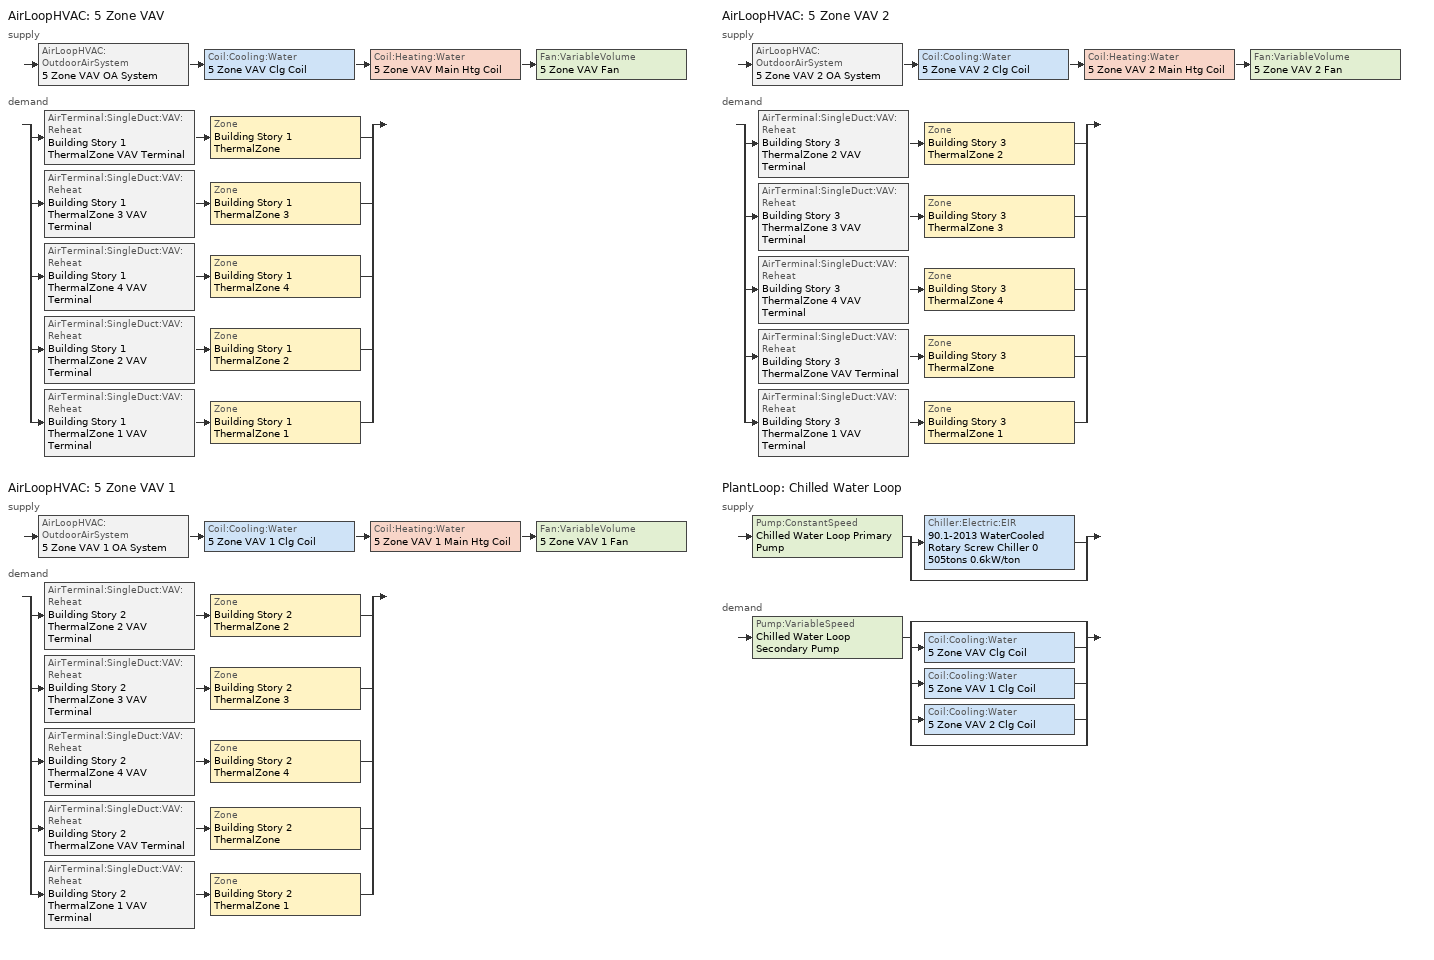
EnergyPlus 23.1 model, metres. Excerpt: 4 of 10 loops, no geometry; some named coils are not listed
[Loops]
AirLoopHVAC '5 Zone VAV'
 supply: AirLoopHVAC:OutdoorAirSystem '5 Zone VAV OA System' > Coil:Cooling:Water '5 Zone VAV Clg Coil' > Coil:Heating:Water '5 Zone VAV Main Htg Coil' > Fan:VariableVolume '5 Zone VAV Fan'
 demand: split
  | AirTerminal:SingleDuct:VAV:Reheat 'Building Story 1 ThermalZone VAV Terminal' > Zone 'Building Story 1 ThermalZone'
  | AirTerminal:SingleDuct:VAV:Reheat 'Building Story 1 ThermalZone 3 VAV Terminal' > Zone 'Building Story 1 ThermalZone 3'
  | AirTerminal:SingleDuct:VAV:Reheat 'Building Story 1 ThermalZone 4 VAV Terminal' > Zone 'Building Story 1 ThermalZone 4'
  | AirTerminal:SingleDuct:VAV:Reheat 'Building Story 1 ThermalZone 2 VAV Terminal' > Zone 'Building Story 1 ThermalZone 2'
  | AirTerminal:SingleDuct:VAV:Reheat 'Building Story 1 ThermalZone 1 VAV Terminal' > Zone 'Building Story 1 ThermalZone 1'
AirLoopHVAC '5 Zone VAV 1'
 supply: AirLoopHVAC:OutdoorAirSystem '5 Zone VAV 1 OA System' > Coil:Cooling:Water '5 Zone VAV 1 Clg Coil' > Coil:Heating:Water '5 Zone VAV 1 Main Htg Coil' > Fan:VariableVolume '5 Zone VAV 1 Fan'
 demand: split
  | AirTerminal:SingleDuct:VAV:Reheat 'Building Story 2 ThermalZone 2 VAV Terminal' > Zone 'Building Story 2 ThermalZone 2'
  | AirTerminal:SingleDuct:VAV:Reheat 'Building Story 2 ThermalZone 3 VAV Terminal' > Zone 'Building Story 2 ThermalZone 3'
  | AirTerminal:SingleDuct:VAV:Reheat 'Building Story 2 ThermalZone 4 VAV Terminal' > Zone 'Building Story 2 ThermalZone 4'
  | AirTerminal:SingleDuct:VAV:Reheat 'Building Story 2 ThermalZone VAV Terminal' > Zone 'Building Story 2 ThermalZone'
  | AirTerminal:SingleDuct:VAV:Reheat 'Building Story 2 ThermalZone 1 VAV Terminal' > Zone 'Building Story 2 ThermalZone 1'
AirLoopHVAC '5 Zone VAV 2'
 supply: AirLoopHVAC:OutdoorAirSystem '5 Zone VAV 2 OA System' > Coil:Cooling:Water '5 Zone VAV 2 Clg Coil' > Coil:Heating:Water '5 Zone VAV 2 Main Htg Coil' > Fan:VariableVolume '5 Zone VAV 2 Fan'
 demand: split
  | AirTerminal:SingleDuct:VAV:Reheat 'Building Story 3 ThermalZone 2 VAV Terminal' > Zone 'Building Story 3 ThermalZone 2'
  | AirTerminal:SingleDuct:VAV:Reheat 'Building Story 3 ThermalZone 3 VAV Terminal' > Zone 'Building Story 3 ThermalZone 3'
  | AirTerminal:SingleDuct:VAV:Reheat 'Building Story 3 ThermalZone 4 VAV Terminal' > Zone 'Building Story 3 ThermalZone 4'
  | AirTerminal:SingleDuct:VAV:Reheat 'Building Story 3 ThermalZone VAV Terminal' > Zone 'Building Story 3 ThermalZone'
  | AirTerminal:SingleDuct:VAV:Reheat 'Building Story 3 ThermalZone 1 VAV Terminal' > Zone 'Building Story 3 ThermalZone 1'
PlantLoop 'Chilled Water Loop'
 supply: Pump:ConstantSpeed 'Chilled Water Loop Primary Pump' > split
  | Chiller:Electric:EIR '90.1-2013 WaterCooled  Rotary Screw Chiller 0 505tons 0.6kW/ton'
  | bypass
 demand: Pump:VariableSpeed 'Chilled Water Loop Secondary Pump' > split
  | bypass
  | Coil:Cooling:Water '5 Zone VAV Clg Coil'
  | Coil:Cooling:Water '5 Zone VAV 1 Clg Coil'
  | Coil:Cooling:Water '5 Zone VAV 2 Clg Coil'
  | bypass
[ZoneControl:Thermostat] Temperature Difference Between Cutout And Setpoint {deltaC}=0
Name | Zone or ZoneList | Control Type Schedule | Control 1
Building Story 1 ThermalZone Thermostat | Building Story 1 ThermalZone | Building Story 1 ThermalZone Thermostat Schedule | Story Ground Blended Space Type Thermostat
Building Story 1 ThermalZone 1 Thermostat | Building Story 1 ThermalZone 1 | Building Story 1 ThermalZone 1 Thermostat Schedule | Story Ground Blended Space Type Thermostat 1
Building Story 1 ThermalZone 2 Thermostat | Building Story 1 ThermalZone 2 | Building Story 1 ThermalZone 2 Thermostat Schedule | Story Ground Blended Space Type Thermostat 2
Building Story 1 ThermalZone 3 Thermostat | Building Story 1 ThermalZone 3 | Building Story 1 ThermalZone 3 Thermostat Schedule | Story Ground Blended Space Type Thermostat 3
Building Story 1 ThermalZone 4 Thermostat | Building Story 1 ThermalZone 4 | Building Story 1 ThermalZone 4 Thermostat Schedule | Story Ground Blended Space Type Thermostat 4
Building Story 2 ThermalZone Thermostat | Building Story 2 ThermalZone | Building Story 2 ThermalZone Thermostat Schedule | Story Mid Blended Space Type Thermostat
Building Story 2 ThermalZone 1 Thermostat | Building Story 2 ThermalZone 1 | Building Story 2 ThermalZone 1 Thermostat Schedule | Story Mid Blended Space Type Thermostat 1
Building Story 2 ThermalZone 2 Thermostat | Building Story 2 ThermalZone 2 | Building Story 2 ThermalZone 2 Thermostat Schedule | Story Mid Blended Space Type Thermostat 2
Building Story 2 ThermalZone 3 Thermostat | Building Story 2 ThermalZone 3 | Building Story 2 ThermalZone 3 Thermostat Schedule | Story Mid Blended Space Type Thermostat 3
Building Story 2 ThermalZone 4 Thermostat | Building Story 2 ThermalZone 4 | Building Story 2 ThermalZone 4 Thermostat Schedule | Story Mid Blended Space Type Thermostat 4
Building Story 3 ThermalZone Thermostat | Building Story 3 ThermalZone | Building Story 3 ThermalZone Thermostat Schedule | Story Top Blended Space Type Thermostat
Building Story 3 ThermalZone 1 Thermostat | Building Story 3 ThermalZone 1 | Building Story 3 ThermalZone 1 Thermostat Schedule | Story Top Blended Space Type Thermostat 1
Building Story 3 ThermalZone 2 Thermostat | Building Story 3 ThermalZone 2 | Building Story 3 ThermalZone 2 Thermostat Schedule | Story Top Blended Space Type Thermostat 2
Building Story 3 ThermalZone 3 Thermostat | Building Story 3 ThermalZone 3 | Building Story 3 ThermalZone 3 Thermostat Schedule | Story Top Blended Space Type Thermostat 3
Building Story 3 ThermalZone 4 Thermostat | Building Story 3 ThermalZone 4 | Building Story 3 ThermalZone 4 Thermostat Schedule | Story Top Blended Space Type Thermostat 4
[ThermostatSetpoint:DualSetpoint]
Name | Heating Setpoint Temperature Schedule | Cooling Setpoint Temperature Schedule
Story Ground Blended Space Type Thermostat; Story Ground Blended Space Type Thermostat 1; Story Ground Blended Space Type Thermostat 2; Story Ground Blended Space Type Thermostat 3; Story Ground Blended Space Type Thermostat 4 | SchoolSecondary HTGSETP_SCH_PSZ_AC | SchoolSecondary CLGSETP_SCH_NO_SETBACK
Story Mid Blended Space Type Thermostat; Story Mid Blended Space Type Thermostat 1; Story Mid Blended Space Type Thermostat 2; Story Mid Blended Space Type Thermostat 3; Story Mid Blended Space Type Thermostat 4 | SchoolSecondary HTGSETP_SCH_YES_OPTIMUM | SchoolSecondary CLGSETP_SCH_NO_SETBACK
Story Top Blended Space Type Thermostat; Story Top Blended Space Type Thermostat 1; Story Top Blended Space Type Thermostat 2; Story Top Blended Space Type Thermostat 3; Story Top Blended Space Type Thermostat 4 | OfficeLarge HTGSETP_SCH_YES_OPTIMUM | OfficeLarge CLGSETP_SCH_NO_SETBACK
[AirTerminal:SingleDuct:VAV:Reheat] Availability Schedule=Always On Discrete; Maximum Air Flow Rate {m3/s}=Autosize; Zone Minimum Air Flow Input Method=Constant; Fixed Minimum Air Flow Rate {m3/s}=0; Maximum Hot Water or Steam Flow Rate {m3/s}=Autosize; Minimum Hot Water or Steam Flow Rate {m3/s}=0; Convergence Tolerance=0.001; Damper Heating Action=ReverseWithLimits; Maximum Flow per Zone Floor Area During Reheat {m3/s-m2}=Autocalculate; Maximum Flow Fraction During Reheat=0.5; Maximum Reheat Air Temperature {C}=40
Name | Constant Minimum Air Flow Fraction | Reheat Coil
Building Story 1 ThermalZone VAV Terminal | 0.713515 | Building Story 1 ThermalZone Reheat Coil
Building Story 1 ThermalZone 1 VAV Terminal | 0.713515 | Building Story 1 ThermalZone 1 Reheat Coil
Building Story 1 ThermalZone 2 VAV Terminal | 0.713515 | Building Story 1 ThermalZone 2 Reheat Coil
Building Story 1 ThermalZone 3 VAV Terminal | 0.713515 | Building Story 1 ThermalZone 3 Reheat Coil
Building Story 1 ThermalZone 4 VAV Terminal | 0.713515 | Building Story 1 ThermalZone 4 Reheat Coil
Building Story 2 ThermalZone VAV Terminal | 0.624021 | Building Story 2 ThermalZone Reheat Coil
Building Story 2 ThermalZone 1 VAV Terminal | 0.624021 | Building Story 2 ThermalZone 1 Reheat Coil
Building Story 2 ThermalZone 2 VAV Terminal | 0.624021 | Building Story 2 ThermalZone 2 Reheat Coil
Building Story 2 ThermalZone 3 VAV Terminal | 0.624021 | Building Story 2 ThermalZone 3 Reheat Coil
Building Story 2 ThermalZone 4 VAV Terminal | 0.624021 | Building Story 2 ThermalZone 4 Reheat Coil
Building Story 3 ThermalZone VAV Terminal | 0.261869 | Building Story 3 ThermalZone Reheat Coil
Building Story 3 ThermalZone 1 VAV Terminal | 0.2 | Building Story 3 ThermalZone 1 Reheat Coil
Building Story 3 ThermalZone 2 VAV Terminal | 0.2 | Building Story 3 ThermalZone 2 Reheat Coil
Building Story 3 ThermalZone 3 VAV Terminal | 0.2 | Building Story 3 ThermalZone 3 Reheat Coil
Building Story 3 ThermalZone 4 VAV Terminal | 0.2 | Building Story 3 ThermalZone 4 Reheat Coil
[Coil:Heating:Water] Availability Schedule=Always On Discrete; U-Factor Times Area Value {W/K}=Autosize; Maximum Water Flow Rate {m3/s}=Autosize; Performance Input Method=UFactorTimesAreaAndDesignWaterFlowRate; Rated Capacity {W}=Autosize; Rated Inlet Water Temperature {C}=82.2222; Rated Inlet Air Temperature {C}=7.22222; Rated Outlet Water Temperature {C}=71.1111; Rated Outlet Air Temperature {C}=12.7778; Rated Ratio for Air and Water Convection=0.5
5 Zone VAV Main Htg Coil; 5 Zone VAV 1 Main Htg Coil; 5 Zone VAV 2 Main Htg Coil
[Zone equipment]
Building Story 1 ThermalZone: Building Story 1 ThermalZone VAV Terminal
Building Story 1 ThermalZone 1: Building Story 1 ThermalZone 1 VAV Terminal
Building Story 1 ThermalZone 2: Building Story 1 ThermalZone 2 VAV Terminal
Building Story 1 ThermalZone 3: Building Story 1 ThermalZone 3 VAV Terminal
Building Story 1 ThermalZone 4: Building Story 1 ThermalZone 4 VAV Terminal
Building Story 2 ThermalZone: Building Story 2 ThermalZone VAV Terminal
Building Story 2 ThermalZone 1: Building Story 2 ThermalZone 1 VAV Terminal
Building Story 2 ThermalZone 2: Building Story 2 ThermalZone 2 VAV Terminal
Building Story 2 ThermalZone 3: Building Story 2 ThermalZone 3 VAV Terminal
Building Story 2 ThermalZone 4: Building Story 2 ThermalZone 4 VAV Terminal
Building Story 3 ThermalZone: Building Story 3 ThermalZone VAV Terminal
Building Story 3 ThermalZone 1: Building Story 3 ThermalZone 1 VAV Terminal
Building Story 3 ThermalZone 2: Building Story 3 ThermalZone 2 VAV Terminal
Building Story 3 ThermalZone 3: Building Story 3 ThermalZone 3 VAV Terminal
Building Story 3 ThermalZone 4: Building Story 3 ThermalZone 4 VAV Terminal
[Sizing:Zone] Zone Cooling Design Supply Air Temperature Input Method=SupplyAirTemperature; Zone Cooling Design Supply Air Temperature {C}=12.7778; Zone Cooling Design Supply Air Temperature Difference {deltaC}=11.11; Zone Heating Design Supply Air Temperature Input Method=SupplyAirTemperature; Zone Heating Design Supply Air Temperature {C}=40; Zone Heating Design Supply Air Temperature Difference {deltaC}=11.11; Zone Cooling Design Supply Air Humidity Ratio {kgWater/kgDryAir}=0.0085; Zone Heating Design Supply Air Humidity Ratio {kgWater/kgDryAir}=0.008; Cooling Design Air Flow Method=DesignDayWithLimit; Cooling Design Air Flow Rate {m3/s}=0; Cooling Minimum Air Flow per Zone Floor Area {m3/s-m2}=0.000762; Cooling Minimum Air Flow {m3/s}=0; Cooling Minimum Air Flow Fraction=0; Heating Design Air Flow Method=DesignDay; Heating Design Air Flow Rate {m3/s}=0; Heating Maximum Air Flow per Zone Floor Area {m3/s-m2}=0.002032; Heating Maximum Air Flow {m3/s}=0.141576; Heating Maximum Air Flow Fraction=0.3; Account for Dedicated Outdoor Air System=No; Zone Load Sizing Method=Sensible Load Only No Latent Load; Zone Latent Cooling Design Supply Air Humidity Ratio Input Method=HumidityRatioDifference; Zone Cooling Design Supply Air Humidity Ratio Difference {kgWater/kgDryAir}=0.005; Zone Latent Heating Design Supply Air Humidity Ratio Input Method=HumidityRatioDifference; Zone Humidification Design Supply Air Humidity Ratio Difference {kgWater/kgDryAir}=0.005
Name | Design Specification Outdoor Air Object | Design Specification Zone Air Distribution Object
Building Story 1 ThermalZone | Building Story 1 ThermalZone DSOA Space List | Building Story 1 ThermalZone Design Spec Zone Air Dist
Building Story 1 ThermalZone 1 | Building Story 1 ThermalZone 1 DSOA Space List | Building Story 1 ThermalZone 1 Design Spec Zone Air Dist
Building Story 1 ThermalZone 2 | Building Story 1 ThermalZone 2 DSOA Space List | Building Story 1 ThermalZone 2 Design Spec Zone Air Dist
Building Story 1 ThermalZone 3 | Building Story 1 ThermalZone 3 DSOA Space List | Building Story 1 ThermalZone 3 Design Spec Zone Air Dist
Building Story 1 ThermalZone 4 | Building Story 1 ThermalZone 4 DSOA Space List | Building Story 1 ThermalZone 4 Design Spec Zone Air Dist
Building Story 2 ThermalZone | Building Story 2 ThermalZone DSOA Space List | Building Story 2 ThermalZone Design Spec Zone Air Dist
Building Story 2 ThermalZone 1 | Building Story 2 ThermalZone 1 DSOA Space List | Building Story 2 ThermalZone 1 Design Spec Zone Air Dist
Building Story 2 ThermalZone 2 | Building Story 2 ThermalZone 2 DSOA Space List | Building Story 2 ThermalZone 2 Design Spec Zone Air Dist
Building Story 2 ThermalZone 3 | Building Story 2 ThermalZone 3 DSOA Space List | Building Story 2 ThermalZone 3 Design Spec Zone Air Dist
Building Story 2 ThermalZone 4 | Building Story 2 ThermalZone 4 DSOA Space List | Building Story 2 ThermalZone 4 Design Spec Zone Air Dist
Building Story 3 ThermalZone | Building Story 3 ThermalZone DSOA Space List | Building Story 3 ThermalZone Design Spec Zone Air Dist
Building Story 3 ThermalZone 1 | Building Story 3 ThermalZone 1 DSOA Space List | Building Story 3 ThermalZone 1 Design Spec Zone Air Dist
Building Story 3 ThermalZone 2 | Building Story 3 ThermalZone 2 DSOA Space List | Building Story 3 ThermalZone 2 Design Spec Zone Air Dist
Building Story 3 ThermalZone 3 | Building Story 3 ThermalZone 3 DSOA Space List | Building Story 3 ThermalZone 3 Design Spec Zone Air Dist
Building Story 3 ThermalZone 4 | Building Story 3 ThermalZone 4 DSOA Space List | Building Story 3 ThermalZone 4 Design Spec Zone Air Dist
[DesignSpecification:ZoneAirDistribution] Minimum Zone Ventilation Efficiency=0.6
Building Story 1 ThermalZone Design Spec Zone Air Dist; Building Story 1 ThermalZone 1 Design Spec Zone Air Dist; Building Story 1 ThermalZone 2 Design Spec Zone Air Dist; Building Story 1 ThermalZone 3 Design Spec Zone Air Dist; Building Story 1 ThermalZone 4 Design Spec Zone Air Dist; Building Story 2 ThermalZone Design Spec Zone Air Dist; Building Story 2 ThermalZone 1 Design Spec Zone Air Dist; Building Story 2 ThermalZone 2 Design Spec Zone Air Dist; Building Story 2 ThermalZone 3 Design Spec Zone Air Dist; Building Story 2 ThermalZone 4 Design Spec Zone Air Dist; Building Story 3 ThermalZone Design Spec Zone Air Dist; Building Story 3 ThermalZone 1 Design Spec Zone Air Dist; Building Story 3 ThermalZone 2 Design Spec Zone Air Dist; Building Story 3 ThermalZone 3 Design Spec Zone Air Dist; Building Story 3 ThermalZone 4 Design Spec Zone Air Dist
[Controller:MechanicalVentilation] Demand Controlled Ventilation=No; System Outdoor Air Method=ZoneSum
Name | Availability Schedule | Zone or ZoneList 1 | Design Specification Outdoor Air Object Name 1 | Design Specification Zone Air Distribution Object Name 1 | Zone or ZoneList 2 | Design Specification Outdoor Air Object Name 2 | Design Specification Zone Air Distribution Object Name 2 | Zone or ZoneList 3 | Design Specification Outdoor Air Object Name 3 | Design Specification Zone Air Distribution Object Name 3 | Zone or ZoneList 4 | Design Specification Outdoor Air Object Name 4 | Design Specification Zone Air Distribution Object Name 4 | Zone or ZoneList 5 | Design Specification Outdoor Air Object Name 5 | Design Specification Zone Air Distribution Object Name 5
5 Zone VAV Vent Controller | 5 Zone VAV Occ Sch | Building Story 1 ThermalZone | Blended OA | Building Story 1 ThermalZone Design Spec Zone Air Dist | Building Story 1 ThermalZone 1 | Blended OA | Building Story 1 ThermalZone 1 Design Spec Zone Air Dist | Building Story 1 ThermalZone 2 | Blended OA | Building Story 1 ThermalZone 2 Design Spec Zone Air Dist | Building Story 1 ThermalZone 3 | Blended OA | Building Story 1 ThermalZone 3 Design Spec Zone Air Dist | Building Story 1 ThermalZone 4 | Blended OA | Building Story 1 ThermalZone 4 Design Spec Zone Air Dist
5 Zone VAV 1 Vent Controller | 5 Zone VAV 1 Occ Sch | Building Story 2 ThermalZone | Blended OA 1 | Building Story 2 ThermalZone Design Spec Zone Air Dist | Building Story 2 ThermalZone 1 | Blended OA 1 | Building Story 2 ThermalZone 1 Design Spec Zone Air Dist | Building Story 2 ThermalZone 2 | Blended OA 1 | Building Story 2 ThermalZone 2 Design Spec Zone Air Dist | Building Story 2 ThermalZone 3 | Blended OA 1 | Building Story 2 ThermalZone 3 Design Spec Zone Air Dist | Building Story 2 ThermalZone 4 | Blended OA 1 | Building Story 2 ThermalZone 4 Design Spec Zone Air Dist
5 Zone VAV 2 Vent Controller | 5 Zone VAV 2 Occ Sch | Building Story 3 ThermalZone | Blended OA 2 | Building Story 3 ThermalZone Design Spec Zone Air Dist | Building Story 3 ThermalZone 1 | Blended OA 2 | Building Story 3 ThermalZone 1 Design Spec Zone Air Dist | Building Story 3 ThermalZone 2 | Blended OA 2 | Building Story 3 ThermalZone 2 Design Spec Zone Air Dist | Building Story 3 ThermalZone 3 | Blended OA 2 | Building Story 3 ThermalZone 3 Design Spec Zone Air Dist | Building Story 3 ThermalZone 4 | Blended OA 2 | Building Story 3 ThermalZone 4 Design Spec Zone Air Dist
[DesignSpecification:OutdoorAir] Outdoor Air Method=Sum; Outdoor Air Flow per Zone {m3/s}=0; Outdoor Air Flow Air Changes per Hour {1/hr}=0
Name | Outdoor Air Flow per Person {m3/s-person} | Outdoor Air Flow per Zone Floor Area {m3/s-m2}
Blended OA | 0.00236393 | 0.000791069
Blended OA 1 | 0.00449757 | 0.000474846
Blended OA 2 | 0 | 0.0004318
[DesignSpecification:OutdoorAir:SpaceList]
Name | Space 1 | Space 1 Design Specification Outdoor Air Object
Building Story 1 ThermalZone DSOA Space List | Building Story 1 Space | Blended OA
Building Story 1 ThermalZone 1 DSOA Space List | Building Story 1 Space 1 | Blended OA
Building Story 1 ThermalZone 2 DSOA Space List | Building Story 1 Space 2 | Blended OA
Building Story 1 ThermalZone 3 DSOA Space List | Building Story 1 Space 3 | Blended OA
Building Story 1 ThermalZone 4 DSOA Space List | Building Story 1 Space 4 | Blended OA
Building Story 2 ThermalZone DSOA Space List | Building Story 2 Space | Blended OA 1
Building Story 2 ThermalZone 1 DSOA Space List | Building Story 2 Space 1 | Blended OA 1
Building Story 2 ThermalZone 2 DSOA Space List | Building Story 2 Space 2 | Blended OA 1
Building Story 2 ThermalZone 3 DSOA Space List | Building Story 2 Space 3 | Blended OA 1
Building Story 2 ThermalZone 4 DSOA Space List | Building Story 2 Space 4 | Blended OA 1
Building Story 3 ThermalZone DSOA Space List | Building Story 3 Space | Blended OA 2
Building Story 3 ThermalZone 1 DSOA Space List | Building Story 3 Space 1 | Blended OA 2
Building Story 3 ThermalZone 2 DSOA Space List | Building Story 3 Space 2 | Blended OA 2
Building Story 3 ThermalZone 3 DSOA Space List | Building Story 3 Space 3 | Blended OA 2
Building Story 3 ThermalZone 4 DSOA Space List | Building Story 3 Space 4 | Blended OA 2
[AirLoopHVAC] Design Supply Air Flow Rate {m3/s}=AutoSize; Design Return Air Flow Fraction of Supply Air Flow=1
5 Zone VAV; 5 Zone VAV 1; 5 Zone VAV 2
[Sizing:System] Type of Load to Size On=Sensible; Central Heating Maximum System Air Flow Ratio=0.3; Preheat Design Temperature {C}=7.22222; Preheat Design Humidity Ratio {kgWater/kgDryAir}=0.008; Precool Design Temperature {C}=12.7778; Precool Design Humidity Ratio {kgWater/kgDryAir}=0.008; Central Cooling Design Supply Air Temperature {C}=12.7778; Central Heating Design Supply Air Temperature {C}=12.7778; Type of Zone Sum to Use=Coincident; 100% Outdoor Air in Cooling=No; 100% Outdoor Air in Heating=No; Central Cooling Design Supply Air Humidity Ratio {kgWater/kgDryAir}=0.0085; Central Heating Design Supply Air Humidity Ratio {kgWater/kgDryAir}=0.008; Cooling Supply Air Flow Rate Method=DesignDay; Cooling Supply Air Flow Rate {m3/s}=0; Cooling Supply Air Flow Rate Per Floor Area {m3/s-m2}=0.00996765; Cooling Fraction of Autosized Cooling Supply Air Flow Rate=1; Cooling Supply Air Flow Rate Per Unit Cooling Capacity {m3/s-W}=3.94755e-05; Heating Supply Air Flow Rate Method=DesignDay; Heating Supply Air Flow Rate {m3/s}=0; Heating Supply Air Flow Rate Per Floor Area {m3/s-m2}=0.00996765; Heating Fraction of Autosized Heating Supply Air Flow Rate=1; Heating Fraction of Autosized Cooling Supply Air Flow Rate=1; Heating Supply Air Flow Rate Per Unit Heating Capacity {m3/s-W}=3.15882e-05; System Outdoor Air Method=ZoneSum; Zone Maximum Outdoor Air Fraction=1; Cooling Design Capacity Method=CoolingDesignCapacity; Cooling Design Capacity {W}=Autosize; Cooling Design Capacity Per Floor Area {W/m2}=234.7; Fraction of Autosized Cooling Design Capacity=1; Heating Design Capacity Method=HeatingDesignCapacity; Heating Design Capacity {W}=Autosize; Heating Design Capacity Per Floor Area {W/m2}=157; Fraction of Autosized Heating Design Capacity=1; Central Cooling Capacity Control Method=OnOff; Occupant Diversity=Autosize
Name | Design Outdoor Air Flow Rate {m3/s}
5 Zone VAV | 19.9428
5 Zone VAV 1 | 15.925
5 Zone VAV 2 | 5.12404
[Controller:WaterCoil] Control Variable=Temperature; Actuator Variable=Flow; Maximum Actuated Flow {m3/s}=Autosize; Minimum Actuated Flow {m3/s}=0
Name | Action | Controller Convergence Tolerance {deltaC}
5 Zone VAV Clg Coil Controller; 5 Zone VAV 1 Clg Coil Controller; 5 Zone VAV 2 Clg Coil Controller | Reverse | Autosize
5 Zone VAV Main Htg Coil Controller; 5 Zone VAV 1 Main Htg Coil Controller; 5 Zone VAV 2 Main Htg Coil Controller | Normal | 0.0001
[Controller:OutdoorAir] Minimum Outdoor Air Flow Rate {m3/s}=Autosize; Maximum Outdoor Air Flow Rate {m3/s}=Autosize; Economizer Control Type=DifferentialDryBulb; Economizer Control Action Type=ModulateFlow; Lockout Type=LockoutWithHeating; Minimum Limit Type=FixedMinimum; High Humidity Control=No; Control High Indoor Humidity Based on Outdoor Humidity Ratio=Yes; Heat Recovery Bypass Control Type=BypassWhenOAFlowGreaterThanMinimum
Name | Minimum Outdoor Air Schedule | Mechanical Ventilation Controller
5 Zone VAV OA Controller | 5 Zone VAV Occ Sch | 5 Zone VAV Vent Controller
5 Zone VAV 1 OA Controller | 5 Zone VAV 1 Occ Sch | 5 Zone VAV 1 Vent Controller
5 Zone VAV 2 OA Controller | 5 Zone VAV 2 Occ Sch | 5 Zone VAV 2 Vent Controller
[HeatExchanger:AirToAir:SensibleAndLatent] Availability Schedule=Always On Discrete; Nominal Supply Air Flow Rate {m3/s}=Autosize; Sensible Effectiveness at 100% Heating Air Flow=0.5; Latent Effectiveness at 100% Heating Air Flow=0.5; Sensible Effectiveness at 75% Heating Air Flow=0.5; Latent Effectiveness at 75% Heating Air Flow=0.5; Sensible Effectiveness at 100% Cooling Air Flow=0.5; Latent Effectiveness at 100% Cooling Air Flow=0.5; Sensible Effectiveness at 75% Cooling Air Flow=0.5; Latent Effectiveness at 75% Cooling Air Flow=0.5; Supply Air Outlet Temperature Control=Yes; Heat Exchanger Type=Rotary; Frost Control Type=ExhaustOnly; Threshold Temperature {C}=-23.3; Initial Defrost Time Fraction=0.167; Rate of Defrost Time Fraction Increase {1/K}=1.44; Economizer Lockout=Yes
Name | Nominal Electric Power {W}
5 Zone VAV ERV | 12685.8
5 Zone VAV 1 ERV | 11107
5 Zone VAV 2 ERV | 3726.5
[SetpointManager:OutdoorAirPretreat] Control Variable=Temperature; Minimum Setpoint Temperature {C}=-99; Maximum Setpoint Temperature {C}=99; Minimum Setpoint Humidity Ratio {kgWater/kgDryAir}=1e-05; Maximum Setpoint Humidity Ratio {kgWater/kgDryAir}=1
Setpoint Manager Outdoor Air Pretreat 1; Setpoint Manager Outdoor Air Pretreat 2; Setpoint Manager Outdoor Air Pretreat 3
[SetpointManager:MixedAir] Control Variable=Temperature
Name | Setpoint Node or NodeList
5 Zone VAV Mixed Air Node OS Default SPM | 5 Zone VAV Mixed Air Node
5 Zone VAV Clg Coil Outlet Air Node OS Default SPM | 5 Zone VAV Clg Coil Outlet Air Node
5 Zone VAV Main Htg Coil Outlet Air Node OS Default SPM | 5 Zone VAV Main Htg Coil Outlet Air Node
5 Zone VAV 1 Mixed Air Node OS Default SPM | 5 Zone VAV 1 Mixed Air Node
5 Zone VAV 1 Clg Coil Outlet Air Node OS Default SPM | 5 Zone VAV 1 Clg Coil Outlet Air Node
5 Zone VAV 1 Main Htg Coil Outlet Air Node OS Default SPM | 5 Zone VAV 1 Main Htg Coil Outlet Air Node
5 Zone VAV 2 Mixed Air Node OS Default SPM | 5 Zone VAV 2 Mixed Air Node
5 Zone VAV 2 Clg Coil Outlet Air Node OS Default SPM | 5 Zone VAV 2 Clg Coil Outlet Air Node
5 Zone VAV 2 Main Htg Coil Outlet Air Node OS Default SPM | 5 Zone VAV 2 Main Htg Coil Outlet Air Node
[Coil:Cooling:Water] Availability Schedule=Always On Discrete; Design Water Flow Rate {m3/s}=Autosize; Design Air Flow Rate {m3/s}=Autosize; Design Inlet Water Temperature {C}=Autosize; Design Inlet Air Temperature {C}=Autosize; Design Outlet Air Temperature {C}=Autosize; Design Inlet Air Humidity Ratio {kgWater/kgDryAir}=Autosize; Design Outlet Air Humidity Ratio {kgWater/kgDryAir}=Autosize; Type of Analysis=SimpleAnalysis; Heat Exchanger Configuration=CrossFlow
5 Zone VAV Clg Coil; 5 Zone VAV 1 Clg Coil; 5 Zone VAV 2 Clg Coil
[Fan:VariableVolume] Fan Total Efficiency=0.6201; Pressure Rise {Pa}=1389.92; Maximum Flow Rate {m3/s}=AutoSize; Fan Power Minimum Flow Rate Input Method=Fraction; Fan Power Minimum Flow Fraction=0.25; Fan Power Minimum Air Flow Rate {m3/s}=0; Motor Efficiency=0.954; Motor In Airstream Fraction=1; Fan Power Coefficient 1=0.04076; Fan Power Coefficient 2=0.0881; Fan Power Coefficient 3=-0.0729; Fan Power Coefficient 4=0.9437; Fan Power Coefficient 5=0
Name | Availability Schedule
5 Zone VAV Fan | 5 Zone VAV Occ Sch
5 Zone VAV 1 Fan | 5 Zone VAV 1 Occ Sch
5 Zone VAV 2 Fan | 5 Zone VAV 2 Occ Sch
[SetpointManager:Warmest] Control Variable=Temperature; Minimum Setpoint Temperature {C}=12.7778; Maximum Setpoint Temperature {C}=15.5556; Strategy=MaximumTemperature
Name | HVAC Air Loop | Setpoint Node or NodeList
5 Zone VAV SAT Warmest Reset | 5 Zone VAV | 5 Zone VAV Supply Outlet Node
5 Zone VAV 1 SAT Warmest Reset | 5 Zone VAV 1 | 5 Zone VAV 1 Supply Outlet Node
5 Zone VAV 2 SAT Warmest Reset | 5 Zone VAV 2 | 5 Zone VAV 2 Supply Outlet Node
[PlantLoop]
Chilled Water Loop: Fluid Type=Water; Plant Equipment Operation Scheme=Chilled Water Loop Operation Schemes; Maximum Loop Temperature {C}=40; Minimum Loop Temperature {C}=1; Maximum Loop Flow Rate {m3/s}=Autosize; Minimum Loop Flow Rate {m3/s}=0; Plant Loop Volume {m3}=Autocalculate; Load Distribution Scheme=Optimal; Plant Loop Demand Calculation Scheme=SingleSetpoint; Common Pipe Simulation=CommonPipe
[Sizing:Plant]
Chilled Water Loop: Loop Type=Cooling; Design Loop Exit Temperature {C}=6.66667; Loop Design Temperature Difference {deltaC}=5.61111; Sizing Option=NonCoincident; Zone Timesteps in Averaging Window=1; Coincident Sizing Factor Mode=None
[Pump:ConstantSpeed]
Chilled Water Loop Primary Pump: Design Flow Rate {m3/s}=Autosize; Design Pump Head {Pa}=44836; Design Power Consumption {W}=Autosize; Motor Efficiency=0.917; Fraction of Motor Inefficiencies to Fluid Stream=0; Pump Control Type=Intermittent; Design Power Sizing Method=PowerPerFlowPerPressure; Design Electric Power per Unit Flow Rate {W/(m3/s)}=348701.1; Design Shaft Power per Unit Flow Rate per Unit Head {W/((m3/s)-Pa)}=1.28205
[Chiller:Electric:EIR]
90.1-2013 WaterCooled  Rotary Screw Chiller 0 505tons 0.6kW/ton: Reference Capacity {W}=Autosize; Reference COP {W/W}=5.76557; Reference Leaving Chilled Water Temperature {C}=6.66667; Reference Entering Condenser Fluid Temperature {C}=35; Reference Chilled Water Flow Rate {m3/s}=Autosize; Reference Condenser Fluid Flow Rate {m3/s}=Autosize; Cooling Capacity Function of Temperature Curve=ChlrWtrPosDispPathAAllQRatio_fTchwsTcwsSI; Electric Input to Cooling Output Ratio Function of Temperature Curve=ChlrWtrPosDispPathAAllEIRRatio_fTchwsTcwsSI; Electric Input to Cooling Output Ratio Function of Part Load Ratio Curve=ChlrWtrPosDispPathAAllEIRRatio_fQRatio; Minimum Part Load Ratio=0.15; Maximum Part Load Ratio=1; Optimum Part Load Ratio=1; Minimum Unloading Ratio=0.25; Condenser Type=WaterCooled; Condenser Fan Power Ratio {W/W}=0; Fraction of Compressor Electric Consumption Rejected by Condenser=1; Leaving Chilled Water Lower Temperature Limit {C}=2.22222; Chiller Flow Mode=ConstantFlow; Sizing Factor=1; Basin Heater Capacity {W/K}=0; Basin Heater Setpoint Temperature {C}=10; Condenser Heat Recovery Relative Capacity Fraction=1
[SetpointManager:Scheduled]
Chilled Water Loop Setpoint Manager: Control Variable=Temperature; Schedule=Chilled Water Loop Temp - 44F; Setpoint Node or NodeList=Chilled Water Loop Supply Outlet Node
[Pump:VariableSpeed]
Chilled Water Loop Secondary Pump: Design Maximum Flow Rate {m3/s}=Autosize; Design Pump Head {Pa}=134508; Design Power Consumption {W}=Autosize; Motor Efficiency=0.93; Fraction of Motor Inefficiencies to Fluid Stream=0; Coefficient 1 of the Part Load Performance Curve=0; Coefficient 2 of the Part Load Performance Curve=0.0205; Coefficient 3 of the Part Load Performance Curve=0.4101; Coefficient 4 of the Part Load Performance Curve=0.5753; Design Minimum Flow Rate {m3/s}=0; Pump Control Type=Intermittent; Skin Loss Radiative Fraction=0.5; Design Power Sizing Method=PowerPerFlowPerPressure; Design Electric Power per Unit Flow Rate {W/(m3/s)}=348701.1; Design Shaft Power per Unit Flow Rate per Unit Head {W/((m3/s)-Pa)}=1.28205; Design Minimum Flow Rate Fraction=0
[PlantEquipmentOperationSchemes]
Chilled Water Loop Operation Schemes: Control Scheme 1=Chilled Water Loop Cooling Operation Scheme; Control Scheme 1 Schedule=Always On Discrete
[PlantEquipmentOperation:CoolingLoad]
Chilled Water Loop Cooling Operation Scheme: Load Range 1 Lower Limit {W}=0; Load Range 1 Upper Limit {W}=1000000000; Range 1 Equipment List=Chilled Water Loop Cooling Equipment List
[PlantEquipmentList]
Chilled Water Loop Cooling Equipment List: 90.1-2013 WaterCooled  Rotary Screw Chiller 0 505tons 0.6kW/ton
[Schedule:Compact]
Building Story 1 ThermalZone Thermostat Schedule; Building Story 1 ThermalZone 1 Thermostat Schedule; Building Story 1 ThermalZone 2 Thermostat Schedule; Building Story 1 ThermalZone 3 Thermostat Schedule; Building Story 1 ThermalZone 4 Thermostat Schedule; Building Story 2 ThermalZone Thermostat Schedule; Building Story 2 ThermalZone 1 Thermostat Schedule; Building Story 2 ThermalZone 2 Thermostat Schedule; Building Story 2 ThermalZone 3 Thermostat Schedule; Building Story 2 ThermalZone 4 Thermostat Schedule; Building Story 3 ThermalZone Thermostat Schedule; Building Story 3 ThermalZone 1 Thermostat Schedule; Building Story 3 ThermalZone 2 Thermostat Schedule; Building Story 3 ThermalZone 3 Thermostat Schedule; Building Story 3 ThermalZone 4 Thermostat Schedule: Through: 12/31, For: AllDays, Until: 24:00, 4
[Schedule:Day:Interval]
SchoolSecondary HTGSETP_SCH_PSZ_AC Default; SchoolSecondary HTGSETP_SCH_PSZ_AC Summer Design Day; SchoolSecondary HTGSETP_SCH_YES_OPTIMUM Default; SchoolSecondary HTGSETP_SCH_YES_OPTIMUM Summer Design Day; OfficeLarge HTGSETP_SCH_YES_OPTIMUM Default; OfficeLarge HTGSETP_SCH_YES_OPTIMUM Summer Design Day: No, 24:00, 15.6
SchoolSecondary HTGSETP_SCH_PSZ_AC Wkdy Day: No, 06:00, 15.6, 21:00, 21, 24:00, 15.6
SchoolSecondary HTGSETP_SCH_PSZ_AC Winter Design Day; SchoolSecondary HTGSETP_SCH_YES_OPTIMUM Winter Design Day: No, 24:00, 21
SchoolSecondary CLGSETP_SCH_NO_SETBACK Default; SchoolSecondary CLGSETP_SCH_NO_SETBACK Summer Design Day; OfficeLarge CLGSETP_SCH_NO_SETBACK Default|WntrDsn|Sat|Wkdy Day; OfficeLarge CLGSETP_SCH_NO_SETBACK Default; OfficeLarge CLGSETP_SCH_NO_SETBACK Winter Design Day: No, 24:00, 24
SchoolSecondary CLGSETP_SCH_NO_SETBACK Winter Design Day: No, 24:00, 29.44
5 Zone VAV Occ Sch Sunday; 5 Zone VAV 1 Occ Sch Sunday; 5 Zone VAV 2 Occ Sch Sunday: No, 24:00, 0
5 Zone VAV Occ Sch Default; 5 Zone VAV Occ Sch Tuesday; 5 Zone VAV Occ Sch Wednesday; 5 Zone VAV Occ Sch Thursday; 5 Zone VAV Occ Sch Friday; 5 Zone VAV Occ Sch Thursday 2; 5 Zone VAV Occ Sch Friday 2; 5 Zone VAV Occ Sch Monday 2; 5 Zone VAV Occ Sch Tuesday 2; 5 Zone VAV Occ Sch Wednesday 2: No, 08:00, 0, 21:00, 1, 24:00, 0
5 Zone VAV Occ Sch Friday 1; 5 Zone VAV Occ Sch Monday 1; 5 Zone VAV Occ Sch Tuesday 1; 5 Zone VAV Occ Sch Wednesday 1; 5 Zone VAV Occ Sch Thursday 1: No, 08:00, 0, 19:00, 1, 24:00, 0
5 Zone VAV Occ Sch Summer Design Day; 5 Zone VAV Occ Sch Winter Design Day; 5 Zone VAV 1 Occ Sch Summer Design Day; 5 Zone VAV 1 Occ Sch Winter Design Day; 5 Zone VAV 2 Occ Sch Summer Design Day; 5 Zone VAV 2 Occ Sch Winter Design Day: No, 24:00, 1
SchoolSecondary HTGSETP_SCH_YES_OPTIMUM Wkdy Day: No, 06:00, 15.6, 07:00, 17.8, 08:00, 20, 21:00, 21, 24:00, 15.6
5 Zone VAV 1 Occ Sch Default: No, 08:00, 0, 18:00, 1, 24:00, 0
OfficeLarge HTGSETP_SCH_YES_OPTIMUM Sat Day: No, 04:00, 15.6, 05:00, 17.8, 06:00, 20, 17:00, 21, 24:00, 15.6
OfficeLarge HTGSETP_SCH_YES_OPTIMUM Wkdy Day: No, 04:00, 15.6, 05:00, 17.8, 06:00, 20, 22:00, 21, 24:00, 15.6
OfficeLarge HTGSETP_SCH_YES_OPTIMUM Winter Design Day: No, 05:00, 15.6, 06:00, 17.6, 07:00, 19.6, 22:00, 21, 24:00, 15.6
OfficeLarge CLGSETP_SCH_NO_SETBACK Summer Design Day: No, 05:00, 26.7, 06:00, 25.7, 07:00, 25, 22:00, 24, 24:00, 26.7
5 Zone VAV 2 Occ Sch Saturday: No, 08:00, 0, 12:00, 1, 24:00, 0
5 Zone VAV 2 Occ Sch Default: No, 07:00, 0, 18:00, 1, 24:00, 0
Chilled Water Loop Temp - 44F Default: No, 24:00, 6.66667
[Schedule:Week:Daily]
SchoolSecondary HTGSETP_SCH_PSZ_AC Week Rule - Jan1-Jan1: SchoolSecondary HTGSETP_SCH_PSZ_AC Default, SchoolSecondary HTGSETP_SCH_PSZ_AC Default, SchoolSecondary HTGSETP_SCH_PSZ_AC Default, SchoolSecondary HTGSETP_SCH_PSZ_AC Default, SchoolSecondary HTGSETP_SCH_PSZ_AC Default, SchoolSecondary HTGSETP_SCH_PSZ_AC Default, SchoolSecondary HTGSETP_SCH_PSZ_AC Default, SchoolSecondary HTGSETP_SCH_PSZ_AC Default, SchoolSecondary HTGSETP_SCH_PSZ_AC Summer Design Day, SchoolSecondary HTGSETP_SCH_PSZ_AC Winter Design Day, SchoolSecondary HTGSETP_SCH_PSZ_AC Default, SchoolSecondary HTGSETP_SCH_PSZ_AC Default
SchoolSecondary HTGSETP_SCH_PSZ_AC Week Rule - Jan2-Dec31: SchoolSecondary HTGSETP_SCH_PSZ_AC Default, SchoolSecondary HTGSETP_SCH_PSZ_AC Wkdy Day, SchoolSecondary HTGSETP_SCH_PSZ_AC Wkdy Day, SchoolSecondary HTGSETP_SCH_PSZ_AC Wkdy Day, SchoolSecondary HTGSETP_SCH_PSZ_AC Wkdy Day, SchoolSecondary HTGSETP_SCH_PSZ_AC Wkdy Day, SchoolSecondary HTGSETP_SCH_PSZ_AC Default, SchoolSecondary HTGSETP_SCH_PSZ_AC Default, SchoolSecondary HTGSETP_SCH_PSZ_AC Summer Design Day, SchoolSecondary HTGSETP_SCH_PSZ_AC Winter Design Day, SchoolSecondary HTGSETP_SCH_PSZ_AC Default, SchoolSecondary HTGSETP_SCH_PSZ_AC Default
SchoolSecondary CLGSETP_SCH_NO_SETBACK Week Rule - Jan1-Dec31: SchoolSecondary CLGSETP_SCH_NO_SETBACK Default, SchoolSecondary CLGSETP_SCH_NO_SETBACK Default, SchoolSecondary CLGSETP_SCH_NO_SETBACK Default, SchoolSecondary CLGSETP_SCH_NO_SETBACK Default, SchoolSecondary CLGSETP_SCH_NO_SETBACK Default, SchoolSecondary CLGSETP_SCH_NO_SETBACK Default, SchoolSecondary CLGSETP_SCH_NO_SETBACK Default, SchoolSecondary CLGSETP_SCH_NO_SETBACK Default, SchoolSecondary CLGSETP_SCH_NO_SETBACK Summer Design Day, SchoolSecondary CLGSETP_SCH_NO_SETBACK Winter Design Day, SchoolSecondary CLGSETP_SCH_NO_SETBACK Default, SchoolSecondary CLGSETP_SCH_NO_SETBACK Default
5 Zone VAV Occ Sch Week Rule - Jan1-Jan1: 5 Zone VAV Occ Sch Sunday, 5 Zone VAV Occ Sch Sunday, 5 Zone VAV Occ Sch Sunday, 5 Zone VAV Occ Sch Sunday, 5 Zone VAV Occ Sch Sunday, 5 Zone VAV Occ Sch Sunday, 5 Zone VAV Occ Sch Sunday, 5 Zone VAV Occ Sch Default, 5 Zone VAV Occ Sch Summer Design Day, 5 Zone VAV Occ Sch Winter Design Day, 5 Zone VAV Occ Sch Default, 5 Zone VAV Occ Sch Default
5 Zone VAV Occ Sch Week Rule - Jan2-Jun25: 5 Zone VAV Occ Sch Sunday, 5 Zone VAV Occ Sch Default, 5 Zone VAV Occ Sch Tuesday, 5 Zone VAV Occ Sch Wednesday, 5 Zone VAV Occ Sch Thursday, 5 Zone VAV Occ Sch Friday, 5 Zone VAV Occ Sch Sunday, 5 Zone VAV Occ Sch Default, 5 Zone VAV Occ Sch Summer Design Day, 5 Zone VAV Occ Sch Winter Design Day, 5 Zone VAV Occ Sch Default, 5 Zone VAV Occ Sch Default
5 Zone VAV Occ Sch Week Rule - Jun26-Jul2: 5 Zone VAV Occ Sch Sunday, 5 Zone VAV Occ Sch Default, 5 Zone VAV Occ Sch Tuesday, 5 Zone VAV Occ Sch Wednesday, 5 Zone VAV Occ Sch Thursday, 5 Zone VAV Occ Sch Friday 1, 5 Zone VAV Occ Sch Sunday, 5 Zone VAV Occ Sch Default, 5 Zone VAV Occ Sch Summer Design Day, 5 Zone VAV Occ Sch Winter Design Day, 5 Zone VAV Occ Sch Default, 5 Zone VAV Occ Sch Default
5 Zone VAV Occ Sch Week Rule - Jul3-Aug27: 5 Zone VAV Occ Sch Sunday, 5 Zone VAV Occ Sch Monday 1, 5 Zone VAV Occ Sch Tuesday 1, 5 Zone VAV Occ Sch Wednesday 1, 5 Zone VAV Occ Sch Thursday 1, 5 Zone VAV Occ Sch Friday 1, 5 Zone VAV Occ Sch Sunday, 5 Zone VAV Occ Sch Default, 5 Zone VAV Occ Sch Summer Design Day, 5 Zone VAV Occ Sch Winter Design Day, 5 Zone VAV Occ Sch Default, 5 Zone VAV Occ Sch Default
5 Zone VAV Occ Sch Week Rule - Aug28-Sep3: 5 Zone VAV Occ Sch Sunday, 5 Zone VAV Occ Sch Monday 1, 5 Zone VAV Occ Sch Tuesday 1, 5 Zone VAV Occ Sch Wednesday 1, 5 Zone VAV Occ Sch Thursday 2, 5 Zone VAV Occ Sch Friday 2, 5 Zone VAV Occ Sch Sunday, 5 Zone VAV Occ Sch Default, 5 Zone VAV Occ Sch Summer Design Day, 5 Zone VAV Occ Sch Winter Design Day, 5 Zone VAV Occ Sch Default, 5 Zone VAV Occ Sch Default
5 Zone VAV Occ Sch Week Rule - Sep4-Dec31: 5 Zone VAV Occ Sch Sunday, 5 Zone VAV Occ Sch Monday 2, 5 Zone VAV Occ Sch Tuesday 2, 5 Zone VAV Occ Sch Wednesday 2, 5 Zone VAV Occ Sch Thursday 2, 5 Zone VAV Occ Sch Friday 2, 5 Zone VAV Occ Sch Sunday, 5 Zone VAV Occ Sch Default, 5 Zone VAV Occ Sch Summer Design Day, 5 Zone VAV Occ Sch Winter Design Day, 5 Zone VAV Occ Sch Default, 5 Zone VAV Occ Sch Default
SchoolSecondary HTGSETP_SCH_YES_OPTIMUM Week Rule - Jan1-Jan1: SchoolSecondary HTGSETP_SCH_YES_OPTIMUM Default, SchoolSecondary HTGSETP_SCH_YES_OPTIMUM Default, SchoolSecondary HTGSETP_SCH_YES_OPTIMUM Default, SchoolSecondary HTGSETP_SCH_YES_OPTIMUM Default, SchoolSecondary HTGSETP_SCH_YES_OPTIMUM Default, SchoolSecondary HTGSETP_SCH_YES_OPTIMUM Default, SchoolSecondary HTGSETP_SCH_YES_OPTIMUM Default, SchoolSecondary HTGSETP_SCH_YES_OPTIMUM Default, SchoolSecondary HTGSETP_SCH_YES_OPTIMUM Summer Design Day, SchoolSecondary HTGSETP_SCH_YES_OPTIMUM Winter Design Day, SchoolSecondary HTGSETP_SCH_YES_OPTIMUM Default, SchoolSecondary HTGSETP_SCH_YES_OPTIMUM Default
SchoolSecondary HTGSETP_SCH_YES_OPTIMUM Week Rule - Jan2-Dec31: SchoolSecondary HTGSETP_SCH_YES_OPTIMUM Default, SchoolSecondary HTGSETP_SCH_YES_OPTIMUM Wkdy Day, SchoolSecondary HTGSETP_SCH_YES_OPTIMUM Wkdy Day, SchoolSecondary HTGSETP_SCH_YES_OPTIMUM Wkdy Day, SchoolSecondary HTGSETP_SCH_YES_OPTIMUM Wkdy Day, SchoolSecondary HTGSETP_SCH_YES_OPTIMUM Wkdy Day, SchoolSecondary HTGSETP_SCH_YES_OPTIMUM Default, SchoolSecondary HTGSETP_SCH_YES_OPTIMUM Default, SchoolSecondary HTGSETP_SCH_YES_OPTIMUM Summer Design Day, SchoolSecondary HTGSETP_SCH_YES_OPTIMUM Winter Design Day, SchoolSecondary HTGSETP_SCH_YES_OPTIMUM Default, SchoolSecondary HTGSETP_SCH_YES_OPTIMUM Default
5 Zone VAV 1 Occ Sch Week Rule - Jan1-Jan1: 5 Zone VAV 1 Occ Sch Sunday, 5 Zone VAV 1 Occ Sch Sunday, 5 Zone VAV 1 Occ Sch Sunday, 5 Zone VAV 1 Occ Sch Sunday, 5 Zone VAV 1 Occ Sch Sunday, 5 Zone VAV 1 Occ Sch Sunday, 5 Zone VAV 1 Occ Sch Sunday, 5 Zone VAV 1 Occ Sch Default, 5 Zone VAV 1 Occ Sch Summer Design Day, 5 Zone VAV 1 Occ Sch Winter Design Day, 5 Zone VAV 1 Occ Sch Default, 5 Zone VAV 1 Occ Sch Default
5 Zone VAV 1 Occ Sch Week Rule - Jan2-Dec31: 5 Zone VAV 1 Occ Sch Sunday, 5 Zone VAV 1 Occ Sch Default, 5 Zone VAV 1 Occ Sch Default, 5 Zone VAV 1 Occ Sch Default, 5 Zone VAV 1 Occ Sch Default, 5 Zone VAV 1 Occ Sch Default, 5 Zone VAV 1 Occ Sch Sunday, 5 Zone VAV 1 Occ Sch Default, 5 Zone VAV 1 Occ Sch Summer Design Day, 5 Zone VAV 1 Occ Sch Winter Design Day, 5 Zone VAV 1 Occ Sch Default, 5 Zone VAV 1 Occ Sch Default
OfficeLarge HTGSETP_SCH_YES_OPTIMUM Week Rule - Jan1-Jan1: OfficeLarge HTGSETP_SCH_YES_OPTIMUM Sat Day, OfficeLarge HTGSETP_SCH_YES_OPTIMUM Sat Day, OfficeLarge HTGSETP_SCH_YES_OPTIMUM Sat Day, OfficeLarge HTGSETP_SCH_YES_OPTIMUM Sat Day, OfficeLarge HTGSETP_SCH_YES_OPTIMUM Sat Day, OfficeLarge HTGSETP_SCH_YES_OPTIMUM Sat Day, OfficeLarge HTGSETP_SCH_YES_OPTIMUM Sat Day, OfficeLarge HTGSETP_SCH_YES_OPTIMUM Default, OfficeLarge HTGSETP_SCH_YES_OPTIMUM Summer Design Day, OfficeLarge HTGSETP_SCH_YES_OPTIMUM Winter Design Day, OfficeLarge HTGSETP_SCH_YES_OPTIMUM Default, OfficeLarge HTGSETP_SCH_YES_OPTIMUM Default
OfficeLarge HTGSETP_SCH_YES_OPTIMUM Week Rule - Jan2-Dec31: OfficeLarge HTGSETP_SCH_YES_OPTIMUM Default, OfficeLarge HTGSETP_SCH_YES_OPTIMUM Wkdy Day, OfficeLarge HTGSETP_SCH_YES_OPTIMUM Wkdy Day, OfficeLarge HTGSETP_SCH_YES_OPTIMUM Wkdy Day, OfficeLarge HTGSETP_SCH_YES_OPTIMUM Wkdy Day, OfficeLarge HTGSETP_SCH_YES_OPTIMUM Wkdy Day, OfficeLarge HTGSETP_SCH_YES_OPTIMUM Sat Day, OfficeLarge HTGSETP_SCH_YES_OPTIMUM Default, OfficeLarge HTGSETP_SCH_YES_OPTIMUM Summer Design Day, OfficeLarge HTGSETP_SCH_YES_OPTIMUM Winter Design Day, OfficeLarge HTGSETP_SCH_YES_OPTIMUM Default, OfficeLarge HTGSETP_SCH_YES_OPTIMUM Default
OfficeLarge CLGSETP_SCH_NO_SETBACK Week Rule - Jan1-Jan1: OfficeLarge CLGSETP_SCH_NO_SETBACK Default|WntrDsn|Sat|Wkdy Day, OfficeLarge CLGSETP_SCH_NO_SETBACK Default|WntrDsn|Sat|Wkdy Day, OfficeLarge CLGSETP_SCH_NO_SETBACK Default|WntrDsn|Sat|Wkdy Day, OfficeLarge CLGSETP_SCH_NO_SETBACK Default|WntrDsn|Sat|Wkdy Day, OfficeLarge CLGSETP_SCH_NO_SETBACK Default|WntrDsn|Sat|Wkdy Day, OfficeLarge CLGSETP_SCH_NO_SETBACK Default|WntrDsn|Sat|Wkdy Day, OfficeLarge CLGSETP_SCH_NO_SETBACK Default|WntrDsn|Sat|Wkdy Day, OfficeLarge CLGSETP_SCH_NO_SETBACK Default, OfficeLarge CLGSETP_SCH_NO_SETBACK Summer Design Day, OfficeLarge CLGSETP_SCH_NO_SETBACK Winter Design Day, OfficeLarge CLGSETP_SCH_NO_SETBACK Default, OfficeLarge CLGSETP_SCH_NO_SETBACK Default
OfficeLarge CLGSETP_SCH_NO_SETBACK Week Rule - Jan2-Dec31: OfficeLarge CLGSETP_SCH_NO_SETBACK Default, OfficeLarge CLGSETP_SCH_NO_SETBACK Default|WntrDsn|Sat|Wkdy Day, OfficeLarge CLGSETP_SCH_NO_SETBACK Default|WntrDsn|Sat|Wkdy Day, OfficeLarge CLGSETP_SCH_NO_SETBACK Default|WntrDsn|Sat|Wkdy Day, OfficeLarge CLGSETP_SCH_NO_SETBACK Default|WntrDsn|Sat|Wkdy Day, OfficeLarge CLGSETP_SCH_NO_SETBACK Default|WntrDsn|Sat|Wkdy Day, OfficeLarge CLGSETP_SCH_NO_SETBACK Default|WntrDsn|Sat|Wkdy Day, OfficeLarge CLGSETP_SCH_NO_SETBACK Default, OfficeLarge CLGSETP_SCH_NO_SETBACK Summer Design Day, OfficeLarge CLGSETP_SCH_NO_SETBACK Winter Design Day, OfficeLarge CLGSETP_SCH_NO_SETBACK Default, OfficeLarge CLGSETP_SCH_NO_SETBACK Default
5 Zone VAV 2 Occ Sch Week Rule - Jan1-Jan1: 5 Zone VAV 2 Occ Sch Saturday, 5 Zone VAV 2 Occ Sch Saturday, 5 Zone VAV 2 Occ Sch Saturday, 5 Zone VAV 2 Occ Sch Saturday, 5 Zone VAV 2 Occ Sch Saturday, 5 Zone VAV 2 Occ Sch Saturday, 5 Zone VAV 2 Occ Sch Saturday, 5 Zone VAV 2 Occ Sch Default, 5 Zone VAV 2 Occ Sch Summer Design Day, 5 Zone VAV 2 Occ Sch Winter Design Day, 5 Zone VAV 2 Occ Sch Default, 5 Zone VAV 2 Occ Sch Default
5 Zone VAV 2 Occ Sch Week Rule - Jan2-Dec31: 5 Zone VAV 2 Occ Sch Sunday, 5 Zone VAV 2 Occ Sch Default, 5 Zone VAV 2 Occ Sch Default, 5 Zone VAV 2 Occ Sch Default, 5 Zone VAV 2 Occ Sch Default, 5 Zone VAV 2 Occ Sch Default, 5 Zone VAV 2 Occ Sch Saturday, 5 Zone VAV 2 Occ Sch Default, 5 Zone VAV 2 Occ Sch Summer Design Day, 5 Zone VAV 2 Occ Sch Winter Design Day, 5 Zone VAV 2 Occ Sch Default, 5 Zone VAV 2 Occ Sch Default
Chilled Water Loop Temp - 44F Week Rule - Jan1-Dec31: Chilled Water Loop Temp - 44F Default, Chilled Water Loop Temp - 44F Default, Chilled Water Loop Temp - 44F Default, Chilled Water Loop Temp - 44F Default, Chilled Water Loop Temp - 44F Default, Chilled Water Loop Temp - 44F Default, Chilled Water Loop Temp - 44F Default, Chilled Water Loop Temp - 44F Default, Chilled Water Loop Temp - 44F Default, Chilled Water Loop Temp - 44F Default, Chilled Water Loop Temp - 44F Default, Chilled Water Loop Temp - 44F Default
[Schedule:Year]
SchoolSecondary HTGSETP_SCH_PSZ_AC: SchoolSecondary HTGSETP_SCH_PSZ_AC Week Rule - Jan1-Jan1, 1, 1, 1, 1, SchoolSecondary HTGSETP_SCH_PSZ_AC Week Rule - Jan2-Dec31, 1, 2, 12, 31
SchoolSecondary CLGSETP_SCH_NO_SETBACK: SchoolSecondary CLGSETP_SCH_NO_SETBACK Week Rule - Jan1-Dec31, 1, 1, 12, 31
5 Zone VAV Occ Sch: 5 Zone VAV Occ Sch Week Rule - Jan1-Jan1, 1, 1, 1, 1, 5 Zone VAV Occ Sch Week Rule - Jan2-Jun25, 1, 2, 6, 25, 5 Zone VAV Occ Sch Week Rule - Jun26-Jul2, 6, 26, 7, 2, 5 Zone VAV Occ Sch Week Rule - Jul3-Aug27, 7, 3, 8, 27, 5 Zone VAV Occ Sch Week Rule - Aug28-Sep3, 8, 28, 9, 3, 5 Zone VAV Occ Sch Week Rule - Sep4-Dec31, 9, 4, 12, 31
SchoolSecondary HTGSETP_SCH_YES_OPTIMUM: SchoolSecondary HTGSETP_SCH_YES_OPTIMUM Week Rule - Jan1-Jan1, 1, 1, 1, 1, SchoolSecondary HTGSETP_SCH_YES_OPTIMUM Week Rule - Jan2-Dec31, 1, 2, 12, 31
5 Zone VAV 1 Occ Sch: 5 Zone VAV 1 Occ Sch Week Rule - Jan1-Jan1, 1, 1, 1, 1, 5 Zone VAV 1 Occ Sch Week Rule - Jan2-Dec31, 1, 2, 12, 31
OfficeLarge HTGSETP_SCH_YES_OPTIMUM: OfficeLarge HTGSETP_SCH_YES_OPTIMUM Week Rule - Jan1-Jan1, 1, 1, 1, 1, OfficeLarge HTGSETP_SCH_YES_OPTIMUM Week Rule - Jan2-Dec31, 1, 2, 12, 31
OfficeLarge CLGSETP_SCH_NO_SETBACK: OfficeLarge CLGSETP_SCH_NO_SETBACK Week Rule - Jan1-Jan1, 1, 1, 1, 1, OfficeLarge CLGSETP_SCH_NO_SETBACK Week Rule - Jan2-Dec31, 1, 2, 12, 31
5 Zone VAV 2 Occ Sch: 5 Zone VAV 2 Occ Sch Week Rule - Jan1-Jan1, 1, 1, 1, 1, 5 Zone VAV 2 Occ Sch Week Rule - Jan2-Dec31, 1, 2, 12, 31
Chilled Water Loop Temp - 44F: Chilled Water Loop Temp - 44F Week Rule - Jan1-Dec31, 1, 1, 12, 31
[Schedule:Constant]
Always On Discrete: OnOff, 1
[Curve:Biquadratic] Minimum Value of x=4.44; Maximum Value of x=12.22; Minimum Value of y=15.56; Maximum Value of y=29.44
Name | Coefficient1 Constant | Coefficient2 x | Coefficient3 x**2 | Coefficient4 y | Coefficient5 y**2 | Coefficient6 x*y | Minimum Curve Output | Maximum Curve Output
ChlrWtrPosDispPathAAllQRatio_fTchwsTcwsSI | 0.96744 | 0.037082 | 0.000434 | -0.005837 | -4.9e-05 | -0.000274 | 0.89 | 1.33
ChlrWtrPosDispPathAAllEIRRatio_fTchwsTcwsSI | 0.665307 | -0.009339 | 0.000483 | 0.009492 | 0.000544 | -0.000864 | 0.74 | 1.27
[Curve:Quadratic]
ChlrWtrPosDispPathAAllEIRRatio_fQRatio: Coefficient1 Constant=0.310965; Coefficient2 x=0.322519; Coefficient3 x**2=0.372745; Minimum Value of x=0.1; Maximum Value of x=1; Minimum Curve Output=0.35
